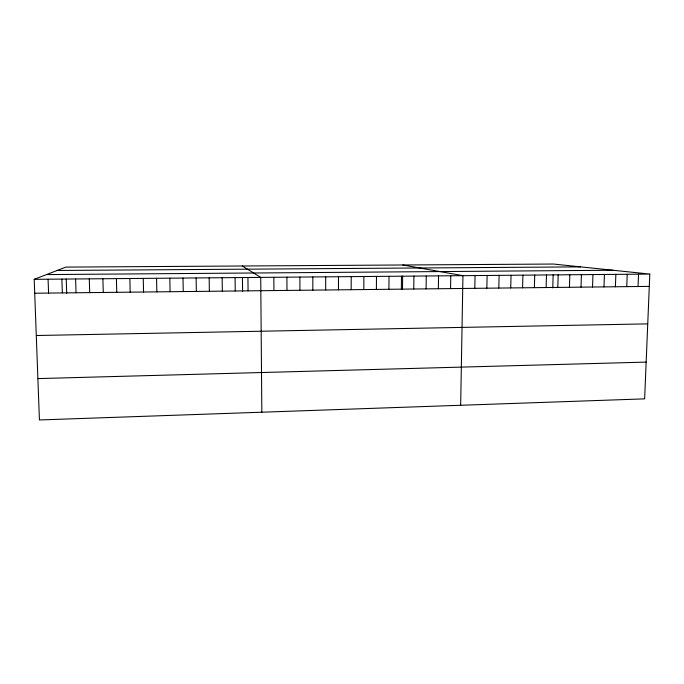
<?xml version="1.0" encoding="UTF-8"?>
<svg xmlns="http://www.w3.org/2000/svg" width="684" height="684" viewBox="0 0 684 684"><rect width="100%" height="100%" fill="white"/><g stroke="black" fill="none" stroke-linecap="round" stroke-linejoin="round"><path stroke-width="1.03" d="M325.678 289.99L325.687 276.84M338.452 289.845L338.477 276.729M351.166 289.708L351.208 276.627M363.811 289.563L363.871 276.516M376.388 289.426L376.474 276.404M388.905 289.289L389.016 276.302M401.363 289.144L401.491 276.199M402.508 289.623L402.645 276.088M413.76 289.007L413.906 276.088M426.089 288.87L426.26 275.985M438.359 288.733L438.547 275.883M450.568 288.597L450.782 275.772M460.665 405.27L462.948 275.669L402.756 264.99M474.816 288.332L475.055 275.567M486.846 288.195L487.111 275.464M498.816 288.067L499.098 275.361M510.734 287.93L511.034 275.259M522.585 287.802L522.909 275.156M534.384 287.665L534.726 275.062M546.123 287.536L546.482 274.959M552.775 287.93L553.151 274.806M557.811 287.408L558.187 274.857M569.439 287.28L569.832 274.763M581.007 287.152L581.417 274.66M592.524 287.024L592.951 274.566M603.989 286.895L604.434 274.464M615.395 286.767L615.856 274.369M626.749 286.639L627.228 274.267M638.044 286.511L638.54 274.173M649.8 274.079L644.636 398.858L39.424 419.959L34.2 279.328L65.844 267.102L553.467 264.041L649.8 274.079L34.2 279.328M37.885 378.594L646.158 362.101M36.286 335.511L647.739 323.865M34.713 293.231L649.287 286.391M57.088 270.479L580.622 266.871M46.486 274.583L613.001 270.248M242.324 265.99L260.724 277.396L261.827 412.204M48.077 279.209L48.573 293.077M61.885 279.089L62.347 292.923M66.228 278.944L66.707 293.385M75.616 278.969L76.061 292.769M89.288 278.858L89.698 292.615M102.882 278.739L103.267 292.461M116.4 278.627L116.767 292.316M129.857 278.508L130.199 292.162M143.247 278.397L143.563 292.017M156.568 278.285L156.858 291.871M169.812 278.166L170.085 291.717M182.996 278.055L183.244 291.572M196.12 277.943L196.342 291.427M209.167 277.832L209.364 291.281M222.155 277.721L222.334 291.136M242.444 277.447L242.589 291.418M235.074 277.61L235.228 290.999M247.933 277.507L248.061 290.854M273.848 277.285L273.933 290.563M286.904 277.174L286.972 290.418M299.9 277.063L299.943 290.272M312.819 276.952L312.844 290.136"/></g></svg>
